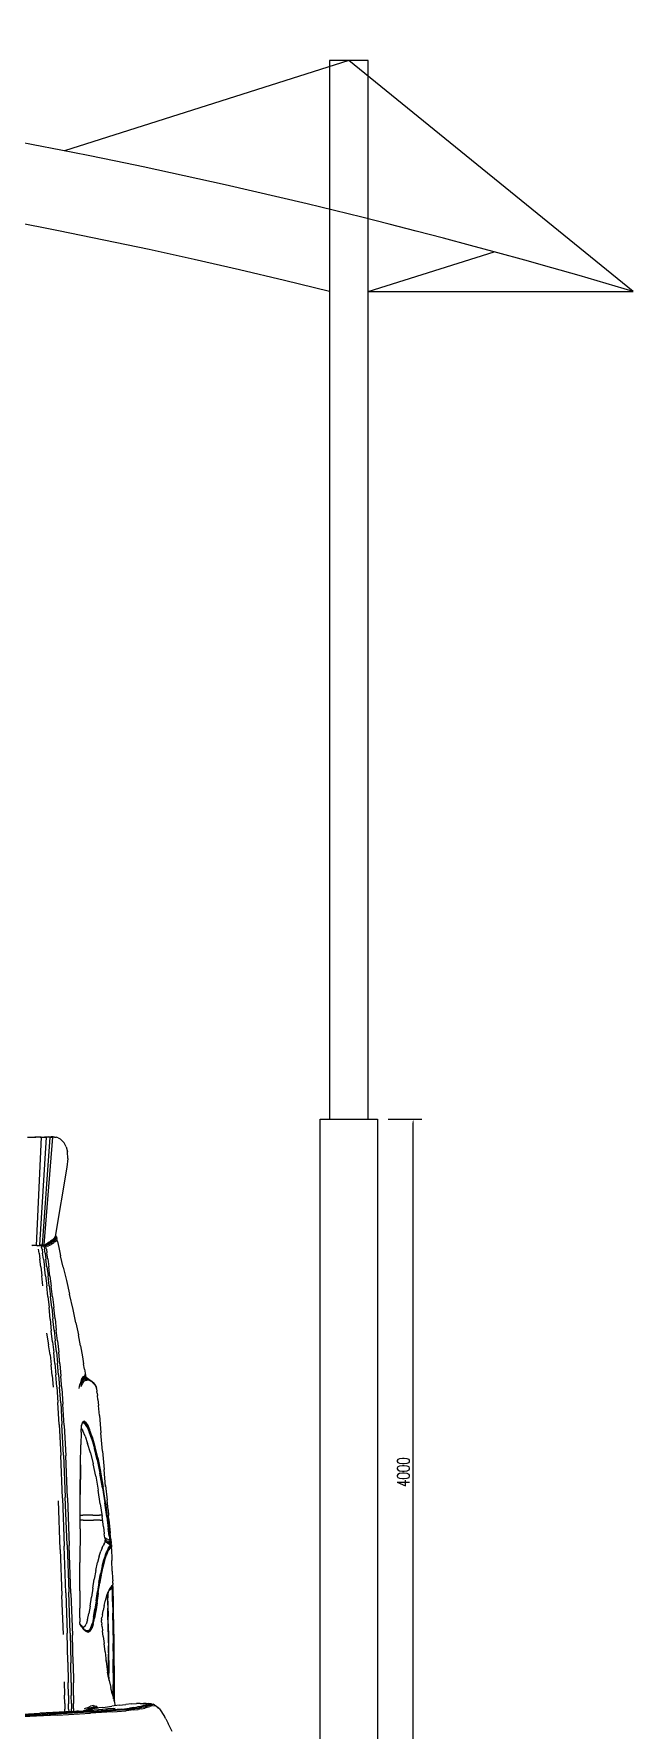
# Model space of a CAD drawing. Header units: millimetres. Extents: x -1905078 to 890385, y 1304549 to 3975677.
# Drawn here: x -627268 to -623875, y 1477281 to 1486893 of the extents above; entities that cross this region are included whole.
import ezdxf

# ---------------------------------------------------------------- set-up
doc = ezdxf.new("R2010")
doc.units = ezdxf.units.MM
doc.header["$LTSCALE"] = 1000
doc.layers.get('0').update_dxf_attribs({"linetype": 'CONTINUOUS'})
doc.layers.get('DEFPOINTS').update_dxf_attribs({"linetype": 'CONTINUOUS'})
for name, color, linetype in [('PUB_DIM', 3, 'CONTINUOUS'), ('W-MOUNTING固定方式', 5, 'CONTINUOUS'), ('WINDOW', 4, 'CONTINUOUS'), ('景-通用-文字', 7, 'CONTINUOUS')]:
    doc.layers.add(name, color=color, linetype=linetype)
doc.styles.add('STANDARD_T3', font='simplex.shx', dxfattribs={"width": 0.7, "bigfont": 'gbcbig.shx'})
doc.dimstyles.new('W&&20', dxfattribs={"dimtxt": 70, "dimasz": 20, "dimexe": 50, "dimexo": 60, "dimgap": 20, "dimtad": 1, "dimdec": 0, "dimzin": 0, "dimdsep": 46, "dimtxsty": 'STANDARD_T3', "dimcen": 0.09, "dimclrd": 1, "dimclre": 1, "dimclrt": 7, "dimazin": 2, "dimtfac": 1, "dimtdec": 0, "dimtix": 1, "dimtmove": 2, "dimatfit": 3, "dimfxl": 100, "dimtolj": 1, "dimtzin": 0, "dimarcsym": 0})

# ---------------------------------------------------------------- blocks, each defined once
blk = doc.blocks.new('*D480')
at = {"layer": 'DEFPOINTS', "color": 0, "transparency": 16777216}
for p in [(-625321.5, 1480742.7, 0), (-625120.2, 1480742.7), (-625321.5, 1476742.8, 0)]:
    blk.add_point(p, dxfattribs=at)
at = {"layer": 'PUB_DIM', "color": 1, "lineweight": -2, "transparency": 16777216}
for p, q in [((-625261.5, 1480742.7), (-625070.2, 1480742.7)), ((-625120.2, 1476762.8), (-625120.2, 1480722.7)), ((-625261.5, 1476742.8), (-625070.2, 1476742.8))]:
    blk.add_line(p, q, dxfattribs=at)
at = {"layer": 'PUB_DIM', "color": 1, "transparency": 16777216}
for points in [[(-625123.5, 1480722.7), (-625116.8, 1480722.7), (-625120.2, 1480742.7)], [(-625123.5, 1476762.8), (-625116.8, 1476762.8), (-625120.2, 1476742.8)]]:
    blk.add_solid(points, dxfattribs=at)
at = {"layer": 'PUB_DIM', "color": 7, "transparency": 16777216, "insert": (-625175.2, 1478742.8), "char_height": 70, "attachment_point": 5, "rotation": 90, "style": 'STANDARD_T3'}
blk.add_mtext('\\A1;4000', dxfattribs=at)
blk = doc.blocks.new('C')
at = {"color": 0, "linetype": 'Continuous', "extrusion": (0, 1, 0)}
for p, q in [((2901, 8698), (2949, 8698)), ((2905, 8697), (2956, 8697)), ((2985, 8698), (2949, 8698)), ((2993, 8697), (2956, 8697)), ((2993, 8697), (2959, 7976)), ((3025, 8698), (2982, 7977)), ((2985, 8698), (3015, 8698)), ((2993, 8697), (3025, 8698)), ((3050, 8698), (2999, 7978)), ((3067, 8698), (3011, 7980)), ((3041, 8699), (3015, 8698)), ((3050, 8698), (3025, 8698)), ((3041, 8699), (3058, 8699)), ((3050, 8698), (3067, 8698)), ((3072, 8699), (3058, 8699)), ((3081, 8698), (3067, 8698)), ((3072, 8699), (3085, 8698)), ((3081, 8698), (3093, 8697)), ((3085, 8698), (3093, 8697)), ((3106, 8694), (3093, 8697)), ((3106, 8694), (3118, 8687)), ((3131, 8676), (3118, 8687)), ((3131, 8676), (3145, 8659)), ((3158, 8634), (3145, 8659)), ((3158, 8634), (3167, 8600)), ((3170, 8555), (3167, 8600)), ((3164, 8497), (3086, 8035)), ((3170, 8555), (3164, 8497)), ((3082, 8027), (3086, 8035)), ((3086, 8035), (3086, 8035)), ((3087, 8044), (3090, 8039)), ((3091, 8032), (3087, 8024)), ((3088, 8044), (3089, 8042)), ((3094, 8034), (3089, 8042)), ((3091, 8032), (3090, 8039)), ((3094, 8034), (3094, 8027)), ((3094, 8034), (3097, 8023)), ((2959, 7976), (2930, 7976)), ((2965, 7975), (2932, 7974)), ((2959, 7976), (2982, 7977)), ((2965, 7975), (2988, 7975)), ((2992, 7973), (2968, 7972)), ((2978, 7925), (2974, 7950)), ((2978, 7925), (2983, 7885)), ((2999, 7978), (2982, 7977)), ((2982, 7977), (2999, 7978)), ((3005, 7976), (2988, 7975)), ((2992, 7973), (2988, 7975)), ((2992, 7973), (2995, 7965)), ((2992, 7973), (3009, 7973)), ((2998, 7951), (2995, 7965)), ((2998, 7951), (3002, 7925)), ((3011, 7980), (2999, 7978)), ((2999, 7978), (3010, 7979)), ((3007, 7885), (3002, 7925)), ((3005, 7976), (3017, 7978)), ((3005, 7976), (3009, 7973)), ((3021, 7975), (3009, 7973)), ((3012, 7966), (3009, 7973)), ((3011, 7980), (3020, 7982)), ((3011, 7980), (3011, 7980)), ((3011, 7980), (3011, 7980)), ((3012, 7966), (3024, 7968)), ((3012, 7966), (3015, 7951)), ((3019, 7925), (3015, 7951)), ((3026, 7980), (3017, 7978)), ((3019, 7925), (3024, 7885)), ((3029, 7986), (3020, 7982)), ((3021, 7975), (3030, 7977)), ((3021, 7975), (3024, 7968)), ((3033, 7970), (3024, 7968)), ((3027, 7952), (3024, 7968)), ((3026, 7980), (3034, 7984)), ((3027, 7952), (3031, 7926)), ((3029, 7986), (3037, 7991)), ((3037, 7991), (3030, 7987)), ((3038, 7981), (3030, 7977)), ((3036, 7886), (3031, 7926)), ((3033, 7970), (3041, 7973)), ((3043, 7989), (3034, 7984)), ((3037, 7991), (3046, 7997)), ((3046, 7997), (3037, 7991)), ((3038, 7981), (3046, 7986)), ((3050, 7977), (3041, 7973)), ((3043, 7989), (3051, 7995)), ((3046, 7997), (3055, 8004)), ((3048, 7999), (3046, 7997)), ((3055, 7991), (3046, 7986)), ((3050, 7977), (3058, 7983)), ((3060, 8001), (3051, 7995)), ((3065, 8011), (3055, 8004)), ((3055, 7991), (3064, 7997)), ((3067, 7988), (3058, 7983)), ((3060, 8001), (3070, 8008)), ((3074, 8004), (3064, 7997)), ((3065, 8011), (3074, 8019)), ((3067, 7988), (3077, 7995)), ((3079, 8016), (3070, 8008)), ((3082, 8027), (3074, 8019)), ((3074, 8004), (3083, 8012)), ((3086, 8002), (3077, 7995)), ((3079, 8016), (3087, 8024)), ((3090, 8019), (3083, 8012)), ((3086, 8002), (3094, 8009)), ((3090, 8019), (3094, 8027)), ((3102, 8001), (3097, 8023)), ((3102, 8001), (3110, 7963)), ((3110, 7963), (3121, 7907)), ((2989, 7834), (2983, 7885)), ((2989, 7834), (2996, 7774)), ((3007, 7885), (3014, 7834)), ((3021, 7773), (3014, 7834)), ((3031, 7833), (3024, 7885)), ((3031, 7833), (3038, 7773)), ((3036, 7886), (3043, 7833)), ((3051, 7772), (3043, 7833)), ((3139, 7831), (3121, 7907)), ((3139, 7831), (3160, 7742)), ((3004, 7707), (2996, 7774)), ((3021, 7773), (3029, 7707)), ((3037, 7636), (3029, 7707)), ((3046, 7706), (3038, 7773)), ((3046, 7706), (3055, 7635)), ((3051, 7772), (3059, 7705)), ((3068, 7634), (3059, 7705)), ((3160, 7742), (3182, 7650)), ((3037, 7636), (3045, 7562)), ((3063, 7562), (3055, 7635)), ((3068, 7634), (3077, 7561)), ((3205, 7549), (3182, 7650)), ((3052, 7485), (3045, 7562)), ((3052, 7485), (3059, 7407)), ((3063, 7562), (3071, 7487)), ((3079, 7412), (3071, 7487)), ((3085, 7486), (3077, 7561)), ((3085, 7486), (3093, 7412)), ((3224, 7460), (3205, 7549)), ((3028, 7390), (3042, 7314)), ((3068, 7333), (3059, 7407)), ((3079, 7412), (3086, 7339)), ((3101, 7339), (3093, 7412)), ((3224, 7460), (3241, 7379)), ((3254, 7307), (3241, 7379)), ((3052, 7247), (3042, 7314)), ((3052, 7247), (3059, 7180)), ((3068, 7333), (3076, 7261)), ((3083, 7189), (3076, 7261)), ((3094, 7266), (3086, 7339)), ((3094, 7266), (3101, 7191)), ((3101, 7339), (3109, 7265)), ((3117, 7186), (3109, 7265)), ((3254, 7307), (3267, 7233)), ((3065, 7109), (3059, 7180)), ((3083, 7189), (3090, 7114)), ((3108, 7113), (3101, 7191)), ((3117, 7186), (3124, 7105)), ((3267, 7233), (3275, 7187)), ((3281, 7151), (3275, 7187)), ((3281, 7151), (3285, 7125)), ((3285, 7125), (3288, 7108)), ((3065, 7109), (3072, 7031)), ((3097, 7033), (3090, 7114)), ((3097, 7033), (3104, 6928)), ((3108, 7113), (3115, 7031)), ((3123, 6926), (3115, 7031)), ((3131, 7022), (3124, 7105)), ((3131, 7022), (3137, 6918)), ((3246, 7023), (3251, 7049)), ((3258, 7071), (3251, 7049)), ((3266, 7065), (3257, 7040)), ((3258, 7071), (3264, 7088)), ((3259, 7035), (3267, 7056)), ((3268, 7082), (3261, 7066)), ((3266, 7065), (3261, 7066)), ((3271, 7099), (3264, 7088)), ((3266, 7065), (3277, 7077)), ((3277, 7071), (3267, 7056)), ((3268, 7082), (3274, 7093)), ((3268, 7082), (3272, 7082)), ((3271, 7099), (3278, 7105)), ((3278, 7091), (3272, 7082)), ((3278, 7085), (3272, 7082)), ((3281, 7099), (3274, 7093)), ((3278, 7091), (3274, 7093)), ((3277, 7071), (3288, 7079)), ((3285, 7105), (3278, 7105)), ((3278, 7091), (3284, 7096)), ((3278, 7091), (3282, 7091)), ((3278, 7085), (3286, 7088)), ((3281, 7099), (3288, 7099)), ((3284, 7096), (3282, 7091)), ((3287, 7091), (3282, 7091)), ((3288, 7108), (3283, 7116)), ((3291, 7095), (3284, 7096)), ((3288, 7095), (3284, 7096)), ((3285, 7105), (3291, 7098)), ((3297, 7086), (3286, 7088)), ((3287, 7091), (3292, 7093)), ((3287, 7084), (3299, 7083)), ((3288, 7108), (3291, 7098)), ((3291, 7095), (3288, 7099)), ((3299, 7083), (3288, 7079)), ((3293, 7095), (3291, 7098)), ((3291, 7095), (3296, 7093)), ((3291, 7076), (3303, 7080)), ((3301, 7090), (3292, 7093)), ((3306, 7087), (3292, 7093)), ((3309, 7084), (3295, 7090)), ((3301, 7090), (3296, 7093)), ((3312, 7081), (3297, 7086)), ((3299, 7083), (3303, 7080)), ((3301, 7090), (3306, 7087)), ((3315, 7078), (3303, 7080)), ((3310, 7077), (3303, 7080)), ((3306, 7087), (3324, 7075)), ((3309, 7084), (3328, 7072)), ((3310, 7077), (3320, 7074)), ((3315, 7078), (3330, 7069)), ((3315, 7078), (3320, 7074)), ((3333, 7066), (3320, 7074)), ((3328, 7072), (3324, 7075)), ((3328, 7072), (3333, 7067)), ((3333, 7066), (3330, 7069)), ((3345, 7055), (3330, 7069)), ((3333, 7066), (3335, 7064)), ((3333, 7066), (3347, 7053)), ((3334, 7063), (3333, 7061)), ((3334, 7063), (3335, 7064)), ((3349, 7047), (3334, 7063)), ((3335, 7064), (3348, 7050)), ((3348, 7051), (3335, 7064)), ((3345, 7055), (3347, 7053)), ((3358, 7035), (3347, 7053)), ((3348, 7051), (3359, 7032)), ((3348, 7050), (3360, 7029)), ((3358, 7035), (3358, 7034)), ((3359, 7032), (3358, 7034)), ((3359, 7032), (3360, 7029)), ((3361, 7023), (3360, 7029)), ((3361, 7023), (3364, 7002)), ((3113, 6782), (3104, 6928)), ((3123, 6926), (3131, 6781)), ((3145, 6775), (3137, 6918)), ((3366, 6992), (3364, 7002)), ((3366, 6992), (3368, 6975)), ((3370, 6948), (3368, 6975)), ((3370, 6948), (3374, 6908)), ((3380, 6841), (3374, 6908)), ((3268, 6797), (3262, 6777)), ((3262, 6774), (3267, 6793)), ((3273, 6794), (3266, 6789)), ((3276, 6800), (3267, 6793)), ((3267, 6790), (3275, 6797)), ((3268, 6797), (3276, 6804)), ((3273, 6794), (3284, 6788)), ((3285, 6791), (3275, 6797)), ((3287, 6797), (3276, 6804)), ((3276, 6800), (3287, 6793)), ((3297, 6768), (3284, 6788)), ((3285, 6791), (3298, 6770)), ((3287, 6797), (3300, 6777)), ((3300, 6773), (3287, 6793)), ((3380, 6841), (3390, 6727)), ((3113, 6782), (3123, 6576)), ((3141, 6578), (3131, 6781)), ((3145, 6775), (3156, 6573)), ((3259, 6731), (3256, 6647)), ((3259, 6731), (3262, 6777)), ((3260, 6754), (3270, 6739)), ((3286, 6704), (3270, 6739)), ((3286, 6704), (3302, 6655)), ((3297, 6768), (3312, 6733)), ((3314, 6736), (3298, 6770)), ((3300, 6782), (3315, 6748)), ((3315, 6742), (3300, 6777)), ((3300, 6773), (3315, 6739)), ((3329, 6684), (3312, 6733)), ((3314, 6736), (3331, 6687)), ((3332, 6699), (3315, 6748)), ((3315, 6742), (3332, 6693)), ((3332, 6690), (3315, 6739)), ((3329, 6684), (3347, 6621)), ((3349, 6624), (3331, 6687)), ((3332, 6699), (3351, 6635)), ((3351, 6630), (3332, 6693)), ((3332, 6690), (3350, 6627)), ((3401, 6604), (3390, 6727)), ((3134, 6291), (3123, 6576)), ((3141, 6578), (3153, 6298)), ((3167, 6294), (3156, 6573)), ((3255, 6513), (3256, 6647)), ((3320, 6594), (3302, 6655)), ((3320, 6594), (3339, 6520)), ((3365, 6546), (3347, 6621)), ((3349, 6624), (3367, 6548)), ((3369, 6551), (3350, 6627)), ((3369, 6559), (3351, 6635)), ((3351, 6630), (3369, 6554)), ((3369, 6559), (3388, 6469)), ((3401, 6604), (3411, 6483)), ((3253, 6318), (3255, 6517)), ((3255, 6513), (3253, 6315)), ((3356, 6437), (3339, 6520)), ((3365, 6546), (3384, 6458)), ((3386, 6460), (3367, 6548)), ((3387, 6465), (3369, 6554)), ((3369, 6551), (3387, 6462)), ((3401, 6359), (3384, 6458)), ((3386, 6460), (3403, 6361)), ((3387, 6465), (3405, 6365)), ((3404, 6363), (3387, 6462)), ((3422, 6368), (3411, 6483)), ((3356, 6437), (3372, 6345)), ((3386, 6253), (3372, 6345)), ((3401, 6359), (3416, 6259)), ((3418, 6260), (3403, 6361)), ((3404, 6363), (3419, 6261)), ((3420, 6263), (3405, 6365)), ((3421, 6375), (3431, 6277)), ((3119, 5949), (3107, 6274)), ((3134, 6291), (3146, 5972)), ((3165, 5980), (3153, 6298)), ((3167, 6294), (3179, 5976)), ((3252, 6086), (3253, 6315)), ((3386, 6253), (3398, 6169)), ((3429, 6166), (3416, 6259)), ((3418, 6260), (3431, 6166)), ((3432, 6167), (3419, 6261)), ((3420, 6263), (3433, 6168)), ((3438, 6213), (3431, 6277)), ((3252, 6178), (3270, 6178)), ((3273, 6144), (3252, 6144)), ((3337, 6178), (3270, 6178)), ((3273, 6144), (3340, 6144)), ((3337, 6178), (3382, 6178)), ((3385, 6144), (3340, 6144)), ((3397, 6178), (3382, 6178)), ((3385, 6144), (3401, 6144)), ((3407, 6100), (3398, 6169)), ((3429, 6166), (3439, 6089)), ((3441, 6090), (3431, 6166)), ((3432, 6167), (3443, 6090)), ((3444, 6090), (3433, 6168)), ((3438, 6213), (3442, 6176)), ((3444, 6148), (3442, 6176)), ((3444, 6148), (3448, 6105)), ((3252, 6086), (3251, 5862)), ((3407, 6100), (3413, 6054)), ((3417, 6027), (3413, 6054)), ((3418, 5997), (3416, 5993)), ((3417, 6027), (3418, 6012)), ((3417, 6027), (3418, 6026)), ((3420, 6024), (3418, 6026)), ((3419, 6005), (3418, 6012)), ((3420, 6011), (3418, 6012)), ((3418, 5997), (3419, 6001)), ((3419, 6005), (3419, 6001)), ((3419, 6005), (3421, 6004)), ((3421, 6000), (3419, 6001)), ((3420, 6024), (3423, 6023)), ((3420, 6011), (3422, 6010)), ((3423, 6003), (3421, 6004)), ((3421, 6000), (3423, 5999)), ((3425, 6008), (3422, 6010)), ((3426, 6021), (3423, 6023)), ((3423, 6003), (3425, 6002)), ((3425, 5997), (3423, 5999)), ((3425, 6008), (3428, 6006)), ((3429, 6000), (3425, 6002)), ((3425, 5997), (3429, 5995)), ((3426, 6021), (3431, 6018)), ((3433, 6004), (3428, 6006)), ((3429, 6000), (3434, 5997)), ((3434, 5992), (3429, 5995)), ((3436, 6015), (3431, 6018)), ((3433, 6004), (3438, 6001)), ((3439, 5994), (3434, 5997)), ((3436, 6015), (3442, 6013)), ((3444, 5998), (3438, 6001)), ((3446, 6039), (3439, 6089)), ((3439, 5994), (3444, 5991)), ((3441, 6090), (3448, 6039)), ((3446, 6010), (3442, 6013)), ((3450, 6038), (3443, 6090)), ((3444, 6090), (3451, 6037)), ((3444, 5998), (3448, 5995)), ((3446, 6039), (3450, 6009)), ((3448, 6105), (3453, 6057)), ((3452, 6008), (3448, 6039)), ((3452, 5993), (3448, 5995)), ((3450, 6038), (3454, 6007)), ((3452, 5993), (3450, 6009)), ((3455, 6006), (3451, 6037)), ((3452, 6008), (3454, 5992)), ((3452, 5993), (3454, 5992)), ((3457, 6017), (3453, 6057)), ((3456, 5991), (3454, 6007)), ((3455, 6006), (3457, 5989)), ((3457, 6017), (3459, 5988)), ((3119, 5949), (3131, 5643)), ((3157, 5660), (3146, 5972)), ((3165, 5980), (3176, 5665)), ((3191, 5656), (3179, 5976)), ((3378, 5904), (3367, 5861)), ((3378, 5904), (3389, 5937)), ((3398, 5960), (3389, 5937)), ((3398, 5960), (3406, 5976)), ((3399, 5838), (3410, 5882)), ((3412, 5986), (3406, 5976)), ((3420, 5914), (3410, 5882)), ((3412, 5986), (3416, 5993)), ((3412, 5879), (3422, 5912)), ((3424, 5910), (3413, 5877)), ((3415, 5873), (3425, 5906)), ((3420, 5914), (3430, 5938)), ((3432, 5936), (3422, 5912)), ((3424, 5910), (3434, 5934)), ((3435, 5930), (3425, 5906)), ((3438, 5955), (3430, 5938)), ((3432, 5936), (3441, 5953)), ((3434, 5992), (3439, 5989)), ((3442, 5950), (3434, 5934)), ((3435, 5930), (3444, 5947)), ((3438, 5955), (3445, 5966)), ((3444, 5986), (3439, 5989)), ((3447, 5964), (3441, 5953)), ((3442, 5950), (3449, 5961)), ((3449, 5988), (3444, 5991)), ((3444, 5986), (3449, 5983)), ((3450, 5958), (3444, 5947)), ((3449, 5973), (3445, 5966)), ((3447, 5964), (3452, 5971)), ((3449, 5988), (3452, 5986)), ((3452, 5981), (3449, 5983)), ((3449, 5973), (3452, 5977)), ((3453, 5969), (3449, 5961)), ((3450, 5958), (3455, 5965)), ((3455, 5985), (3452, 5986)), ((3452, 5981), (3452, 5977)), ((3452, 5981), (3455, 5980)), ((3454, 5976), (3452, 5971)), ((3453, 5969), (3456, 5973)), ((3455, 5985), (3454, 5992)), ((3456, 5991), (3454, 5992)), ((3454, 5976), (3455, 5980)), ((3455, 5985), (3455, 5980)), ((3455, 5985), (3456, 5983)), ((3457, 5978), (3455, 5980)), ((3457, 5970), (3455, 5965)), ((3456, 5991), (3456, 5983)), ((3456, 5991), (3457, 5989)), ((3457, 5978), (3456, 5983)), ((3458, 5980), (3456, 5983)), ((3457, 5978), (3456, 5973)), ((3457, 5978), (3458, 5975)), ((3457, 5970), (3458, 5975)), ((3460, 5979), (3459, 5988)), ((3460, 5979), (3461, 5964)), ((3461, 5954), (3461, 5964)), ((3461, 5954), (3463, 5882)), ((3463, 5882), (3463, 5875)), ((3250, 5674), (3251, 5862)), ((3357, 5809), (3346, 5752)), ((3357, 5809), (3367, 5861)), ((3377, 5729), (3388, 5786)), ((3390, 5784), (3380, 5726)), ((3381, 5724), (3392, 5781)), ((3393, 5778), (3382, 5720)), ((3399, 5838), (3388, 5786)), ((3390, 5784), (3401, 5836)), ((3403, 5833), (3392, 5781)), ((3393, 5778), (3404, 5830)), ((3412, 5879), (3401, 5836)), ((3403, 5833), (3413, 5877)), ((3415, 5873), (3404, 5830)), ((3466, 5805), (3463, 5875)), ((3466, 5805), (3468, 5756)), ((3157, 5660), (3166, 5391)), ((3185, 5390), (3176, 5665)), ((3191, 5656), (3200, 5378)), ((3250, 5674), (3249, 5557)), ((3336, 5691), (3328, 5630)), ((3336, 5691), (3346, 5752)), ((3359, 5607), (3368, 5668)), ((3370, 5666), (3361, 5605)), ((3363, 5603), (3371, 5664)), ((3373, 5660), (3364, 5599)), ((3365, 5594), (3374, 5655)), ((3377, 5729), (3368, 5668)), ((3370, 5666), (3380, 5726)), ((3381, 5724), (3371, 5664)), ((3373, 5660), (3382, 5720)), ((3438, 5662), (3429, 5639)), ((3430, 5642), (3439, 5666)), ((3435, 5654), (3436, 5557)), ((3436, 5654), (3436, 5657)), ((3436, 5654), (3436, 5626)), ((3438, 5662), (3447, 5679)), ((3448, 5683), (3439, 5666)), ((3444, 5675), (3449, 5679)), ((3446, 5677), (3453, 5688)), ((3455, 5691), (3447, 5679)), ((3448, 5683), (3455, 5695)), ((3455, 5684), (3449, 5679)), ((3451, 5686), (3455, 5689)), ((3459, 5696), (3453, 5688)), ((3462, 5703), (3455, 5695)), ((3455, 5691), (3461, 5699)), ((3460, 5693), (3455, 5689)), ((3455, 5684), (3460, 5689)), ((3458, 5695), (3459, 5696)), ((3459, 5696), (3463, 5701)), ((3463, 5699), (3459, 5696)), ((3460, 5693), (3463, 5697)), ((3463, 5692), (3460, 5689)), ((3464, 5704), (3461, 5699)), ((3462, 5703), (3465, 5708)), ((3462, 5699), (3462, 5700)), ((3465, 5703), (3463, 5701)), ((3463, 5699), (3465, 5702)), ((3466, 5700), (3463, 5697)), ((3463, 5692), (3466, 5695)), ((3464, 5704), (3466, 5706)), ((3467, 5710), (3465, 5708)), ((3467, 5705), (3465, 5702)), ((3465, 5703), (3465, 5702)), ((3466, 5700), (3465, 5702)), ((3467, 5705), (3466, 5706)), ((3466, 5700), (3467, 5703)), ((3466, 5700), (3466, 5695)), ((3467, 5698), (3466, 5695)), ((3466, 5682), (3466, 5695)), ((3466, 5682), (3467, 5653)), ((3467, 5710), (3468, 5709)), ((3467, 5705), (3467, 5703)), ((3467, 5698), (3467, 5703)), ((3467, 5698), (3468, 5685)), ((3468, 5756), (3469, 5739)), ((3468, 5706), (3468, 5709)), ((3468, 5706), (3468, 5702)), ((3469, 5689), (3468, 5702)), ((3468, 5656), (3468, 5685)), ((3468, 5656), (3469, 5606)), ((3469, 5725), (3469, 5739)), ((3469, 5725), (3469, 5716)), ((3469, 5702), (3469, 5716)), ((3469, 5702), (3470, 5675)), ((3469, 5689), (3469, 5660)), ((3470, 5609), (3469, 5660)), ((3471, 5624), (3470, 5675)), ((3470, 5665), (3471, 5614)), ((3140, 5383), (3131, 5643)), ((3249, 5494), (3249, 5557)), ((3319, 5572), (3311, 5521)), ((3319, 5572), (3328, 5630)), ((3342, 5498), (3350, 5550)), ((3353, 5547), (3345, 5496)), ((3346, 5494), (3354, 5545)), ((3356, 5541), (3347, 5490)), ((3359, 5607), (3350, 5550)), ((3353, 5547), (3361, 5605)), ((3363, 5603), (3354, 5545)), ((3356, 5541), (3364, 5599)), ((3365, 5594), (3357, 5536)), ((3401, 5514), (3406, 5542)), ((3413, 5576), (3406, 5542)), ((3413, 5576), (3421, 5611)), ((3430, 5642), (3421, 5611)), ((3421, 5609), (3429, 5639)), ((3437, 5577), (3436, 5626)), ((3439, 5400), (3436, 5557)), ((3437, 5577), (3439, 5501)), ((3468, 5603), (3467, 5653)), ((3468, 5603), (3469, 5524)), ((3471, 5526), (3469, 5606)), ((3470, 5609), (3472, 5529)), ((3471, 5624), (3472, 5542)), ((3472, 5534), (3471, 5614)), ((3474, 5441), (3472, 5542)), ((3249, 5494), (3249, 5467)), ((3250, 5459), (3249, 5467)), ((3251, 5455), (3250, 5459)), ((3251, 5455), (3253, 5450)), ((3251, 5455), (3251, 5453)), ((3254, 5447), (3251, 5453)), ((3257, 5444), (3253, 5450)), ((3254, 5447), (3257, 5442)), ((3260, 5439), (3256, 5445)), ((3257, 5444), (3262, 5437)), ((3262, 5435), (3257, 5442)), ((3260, 5439), (3267, 5430)), ((3268, 5428), (3262, 5437)), ((3262, 5435), (3269, 5425)), ((3275, 5419), (3267, 5430)), ((3269, 5428), (3273, 5428)), ((3283, 5436), (3273, 5428)), ((3283, 5436), (3293, 5452)), ((3302, 5480), (3293, 5452)), ((3302, 5480), (3311, 5521)), ((3324, 5429), (3314, 5413)), ((3324, 5429), (3334, 5457)), ((3336, 5455), (3326, 5427)), ((3328, 5425), (3337, 5452)), ((3339, 5449), (3329, 5421)), ((3342, 5498), (3334, 5457)), ((3336, 5455), (3345, 5496)), ((3346, 5494), (3337, 5452)), ((3339, 5449), (3347, 5490)), ((3395, 5484), (3394, 5476)), ((3394, 5472), (3394, 5476)), ((3395, 5464), (3394, 5472)), ((3395, 5484), (3397, 5496)), ((3395, 5464), (3396, 5452)), ((3398, 5433), (3396, 5452)), ((3401, 5514), (3397, 5496)), ((3398, 5433), (3401, 5407)), ((3441, 5407), (3439, 5501)), ((3471, 5427), (3469, 5524)), ((3471, 5526), (3472, 5429)), ((3472, 5534), (3474, 5435)), ((3473, 5431), (3472, 5529)), ((3474, 5323), (3472, 5429)), ((3473, 5431), (3475, 5325)), ((3474, 5441), (3476, 5332)), ((3476, 5328), (3474, 5435)), ((3171, 5197), (3166, 5391)), ((3185, 5390), (3190, 5194)), ((3205, 5187), (3200, 5378)), ((3268, 5428), (3277, 5417)), ((3278, 5414), (3269, 5425)), ((3275, 5419), (3285, 5410)), ((3286, 5408), (3277, 5417)), ((3278, 5414), (3287, 5405)), ((3283, 5412), (3293, 5407)), ((3295, 5405), (3285, 5410)), ((3286, 5408), (3297, 5402)), ((3298, 5399), (3287, 5405)), ((3303, 5406), (3293, 5407)), ((3295, 5405), (3305, 5404)), ((3307, 5402), (3297, 5402)), ((3298, 5399), (3308, 5398)), ((3303, 5406), (3314, 5413)), ((3316, 5411), (3305, 5404)), ((3307, 5402), (3318, 5409)), ((3319, 5405), (3308, 5398)), ((3316, 5411), (3326, 5427)), ((3328, 5425), (3318, 5409)), ((3319, 5405), (3329, 5421)), ((3406, 5369), (3401, 5407)), ((3406, 5369), (3411, 5322)), ((3418, 5266), (3411, 5322)), ((3439, 5400), (3441, 5250)), ((3441, 5407), (3442, 5306)), ((3470, 5320), (3472, 5217)), ((3471, 5427), (3473, 5321)), ((3474, 5218), (3473, 5321)), ((3474, 5323), (3476, 5219)), ((3477, 5220), (3475, 5325)), ((3477, 5224), (3476, 5332)), ((3476, 5328), (3477, 5222)), ((3418, 5266), (3426, 5200)), ((3426, 5204), (3425, 5211)), ((3426, 5204), (3435, 5131)), ((3442, 5119), (3441, 5250)), ((3444, 5208), (3442, 5306)), ((3444, 5208), (3444, 5125)), ((3472, 5126), (3472, 5217)), ((3474, 5218), (3475, 5127)), ((3477, 5127), (3476, 5219)), ((3477, 5224), (3478, 5127)), ((3478, 5128), (3477, 5222)), ((3477, 5220), (3478, 5127)), ((3171, 5197), (3173, 5063)), ((3192, 5062), (3190, 5194)), ((3205, 5187), (3207, 5060)), ((3431, 5130), (3456, 5029)), ((3440, 5095), (3435, 5131)), ((3442, 5119), (3442, 5084)), ((3445, 5075), (3444, 5125)), ((3472, 5126), (3473, 5049)), ((3475, 5049), (3475, 5127)), ((3477, 5127), (3477, 5048)), ((3478, 5128), (3479, 5046)), ((3478, 5047), (3478, 5127)), ((3479, 5044), (3478, 5127)), ((3145, 5066), (3147, 4978)), ((3149, 4921), (3147, 4978)), ((3174, 4975), (3173, 5063)), ((3174, 4975), (3175, 4920)), ((3192, 5062), (3193, 4975)), ((3208, 4976), (3207, 5060)), ((3208, 4976), (3208, 4923)), ((3466, 4986), (3456, 5029)), ((3469, 4976), (3456, 5029)), ((3466, 4986), (3480, 4937)), ((3473, 4986), (3473, 5049)), ((3475, 5049), (3475, 4985)), ((3475, 4953), (3475, 4985)), ((3477, 4983), (3477, 5048)), ((3477, 4983), (3477, 4947)), ((3478, 5047), (3478, 4981)), ((3478, 4943), (3478, 4981)), ((3479, 4979), (3479, 5046)), ((3479, 5044), (3479, 4975)), ((3479, 4979), (3479, 4940)), ((3199, 4869), (2983, 4857)), ((3292, 4869), (3072, 4857)), ((3083, 4855), (3304, 4867)), ((3313, 4864), (3093, 4851)), ((3149, 4921), (3149, 4884)), ((3150, 4866), (3149, 4884)), ((3175, 4885), (3175, 4920)), ((3175, 4885), (3176, 4868)), ((3194, 4921), (3193, 4975)), ((3194, 4921), (3194, 4886)), ((3194, 4869), (3194, 4886)), ((3199, 4869), (3343, 4878)), ((3208, 4888), (3208, 4923)), ((3208, 4888), (3208, 4870)), ((3222, 4871), (3221, 4871)), ((3222, 4871), (3239, 4875)), ((3280, 4876), (3274, 4874)), ((3300, 4894), (3279, 4886)), ((3280, 4876), (3301, 4884)), ((3304, 4880), (3292, 4875)), ((3292, 4869), (3439, 4878)), ((3300, 4894), (3320, 4904)), ((3322, 4893), (3301, 4884)), ((3304, 4880), (3325, 4889)), ((3451, 4877), (3304, 4867)), ((3305, 4876), (3309, 4877)), ((3330, 4887), (3309, 4877)), ((3313, 4864), (3460, 4873)), ((3318, 4877), (3316, 4877)), ((3318, 4877), (3339, 4887)), ((3341, 4909), (3320, 4904)), ((3468, 4867), (3321, 4858)), ((3322, 4893), (3342, 4899)), ((3345, 4894), (3325, 4889)), ((3330, 4887), (3350, 4892)), ((3359, 4892), (3339, 4887)), ((3341, 4909), (3360, 4904)), ((3361, 4894), (3342, 4899)), ((3434, 4885), (3343, 4878)), ((3345, 4894), (3356, 4892)), ((3359, 4892), (3350, 4892)), ((3359, 4892), (3375, 4893)), ((3371, 4892), (3360, 4904)), ((3361, 4894), (3364, 4892)), ((3401, 4896), (3375, 4893)), ((3401, 4896), (3419, 4897)), ((3455, 4888), (3404, 4883)), ((3419, 4897), (3464, 4904)), ((3530, 4885), (3439, 4878)), ((3451, 4877), (3542, 4883)), ((3455, 4888), (3485, 4892)), ((3551, 4880), (3460, 4873)), ((3463, 4889), (3475, 4891)), ((3511, 4911), (3464, 4904)), ((3468, 4867), (3559, 4874)), ((3479, 4940), (3479, 4975)), ((3487, 4907), (3480, 4937)), ((3486, 4907), (3486, 4907)), ((3511, 4911), (3556, 4916)), ((3530, 4885), (3581, 4890)), ((3593, 4888), (3542, 4883)), ((3551, 4880), (3602, 4885)), ((3595, 4920), (3556, 4916)), ((3610, 4879), (3559, 4874)), ((3610, 4895), (3581, 4890)), ((3593, 4888), (3622, 4893)), ((3595, 4920), (3627, 4921)), ((3631, 4889), (3602, 4885)), ((3610, 4895), (3634, 4899)), ((3610, 4879), (3639, 4883)), ((3646, 4897), (3622, 4893)), ((3653, 4922), (3627, 4921)), ((3631, 4889), (3655, 4893)), ((3654, 4903), (3634, 4899)), ((3663, 4887), (3639, 4883)), ((3646, 4897), (3666, 4901)), ((3653, 4922), (3675, 4922)), ((3654, 4903), (3672, 4908)), ((3675, 4898), (3655, 4893)), ((3663, 4887), (3682, 4892)), ((3683, 4907), (3666, 4901)), ((3689, 4914), (3672, 4908)), ((3692, 4922), (3675, 4922)), ((3675, 4898), (3692, 4903)), ((3700, 4897), (3682, 4892)), ((3683, 4907), (3700, 4912)), ((3689, 4914), (3706, 4921)), ((3692, 4922), (3706, 4921)), ((3709, 4909), (3692, 4903)), ((3718, 4919), (3700, 4912)), ((3700, 4897), (3717, 4903)), ((3727, 4919), (3706, 4921)), ((3709, 4909), (3727, 4916)), ((3734, 4909), (3717, 4903)), ((3718, 4919), (3738, 4917)), ((3727, 4919), (3738, 4917)), ((3747, 4914), (3727, 4916)), ((3734, 4909), (3755, 4907)), ((3747, 4914), (3738, 4917)), ((3747, 4914), (3755, 4907)), ((3747, 4914), (3773, 4892)), ((3781, 4886), (3755, 4907)), ((3781, 4886), (3773, 4892)), ((3781, 4886), (3814, 4836)), ((2714, 4842), (2983, 4857)), ((2795, 4842), (3072, 4857)), ((3083, 4855), (2806, 4841)), ((2815, 4837), (3093, 4851)), ((3101, 4845), (2824, 4831)), ((3101, 4845), (3321, 4858)), ((3823, 4820), (3814, 4836)), ((3823, 4820), (3839, 4789)), ((3866, 4735), (3839, 4789))]:
    blk.add_line(p, q, dxfattribs=at)

msp = doc.modelspace()

# ---------------------------------------------------------------- linework, layer by layer
at = {"layer": 'W-MOUNTING固定方式', "linetype": 'Continuous'}
msp.add_lwpolyline([(-625593.5, 1480742.7), (-625374.5, 1480742.7), (-625374.5, 1486742.7), (-625593.5, 1486742.7)], close=True, dxfattribs=at)
msp.add_lwpolyline([(-625646.5, 1475827.5), (-625646.5, 1480742.7), (-625321.5, 1480742.7), (-625321.5, 1475827.5)], dxfattribs=at)
at = {"layer": 'WINDOW'}
for p, q in [((-625484, 1486742.7), (-627095.5, 1486230)), ((-623874.5, 1485433.8), (-625484, 1486742.7)), ((-625374.5, 1485433.8), (-624661.2, 1485658.3))]:
    msp.add_line(p, q, dxfattribs=at)
for points in [[(-625374.5, 1485433.8), (-623874.5, 1485433.8, 0.145902), (-643872.3, 1485433.8), (-642372.3, 1485433.8)], [(-625593.5, 1485433.8, 0.121857), (-642153.3, 1485433.8)]]:
    msp.add_lwpolyline(points, format="xyb", dxfattribs=at)

# ---------------------------------------------------------------- block references
at = {"layer": '景-通用-文字', "xscale": 0.85, "yscale": 0.85, "zscale": 0.85}
msp.add_blockref('C', (-629770.6, 1473248.1), dxfattribs=at)

# ---------------------------------------------------------------- dimensions: what is measured, and where the dimension line sits
at = {"layer": 'PUB_DIM'}
dim = msp.add_linear_dim(base=(-625120.2, 1480742.7, 0), p1=(-625321.5, 1476742.8), p2=(-625321.5, 1480742.7), angle=90, dimstyle='W&&20', dxfattribs=at)
dim.commit()
dim.dimension.update_dxf_attribs({"geometry": '*D480', "text_midpoint": (-625175.2, 1478742.8, 0)})

doc.saveas('drawing.dxf')
